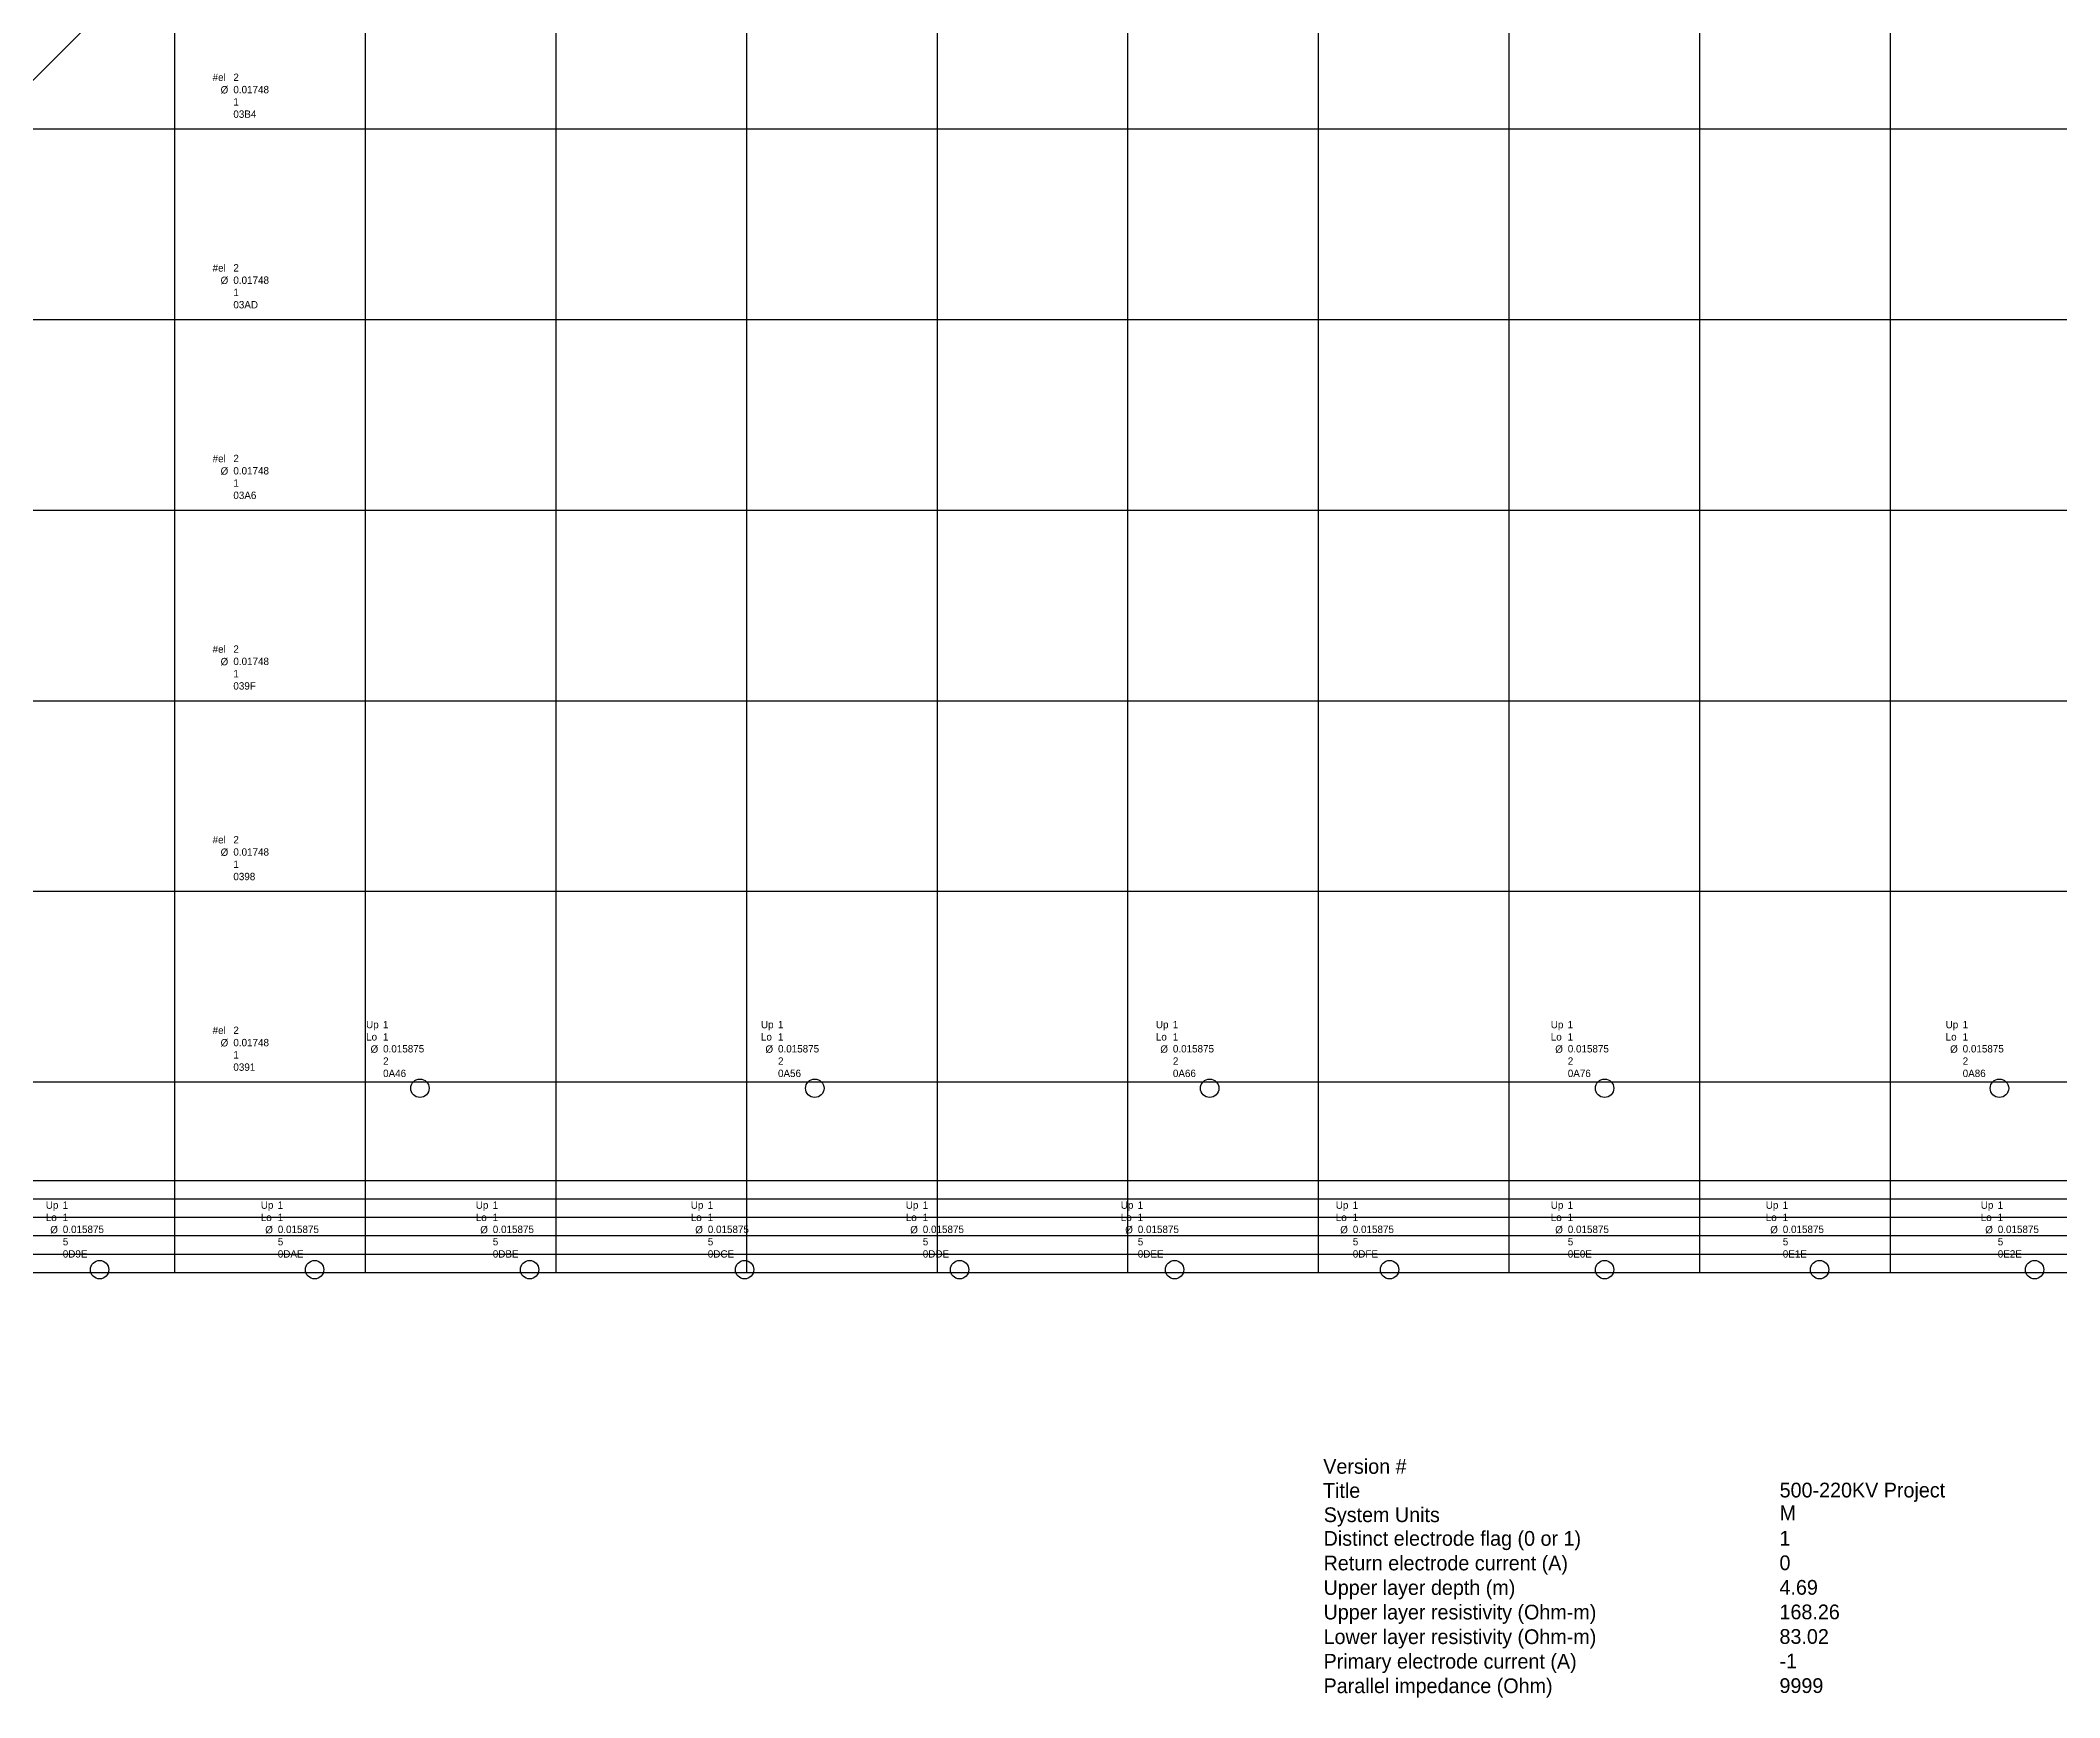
# Model space of a CAD drawing. Extents: x -24 to 199, y -12 to 167.
# Drawn here: x 32.6 to 87.3, y -11.5 to 33.4 of the extents above; entities that cross this region are included whole.
import ezdxf

# ---------------------------------------------------------------- set-up
doc = ezdxf.new("R2010")
doc.units = 0
doc.header["$MEASUREMENT"] = 0
doc.layers.get('0').update_dxf_attribs({"linetype": 'CONTINUOUS'})
for name, color, linetype in [('GENERAL', 7, 'CONTINUOUS'), ('PRIMARY', 1, 'CONTINUOUS'), ('PRIMARYDATA', 1, 'CONTINUOUS')]:
    doc.layers.add(name, color=color, linetype=linetype)

# ---------------------------------------------------------------- blocks, each defined once
blk = doc.blocks.new('CY_GEN')
for s, p in [('Version #', (-3.816, -0.231)), ('Title', (-3.82, -0.558)), ('System Units', (-3.81, -0.887)), ('Distinct electrode flag (0 or 1)', (-3.812, -1.208)), ('Return electrode current (A)', (-3.812, -1.542)), ('Upper layer depth (m)', (-3.812, -1.875)), ('Upper layer resistivity (Ohm-m)', (-3.812, -2.208)), ('Lower layer resistivity (Ohm-m)', (-3.812, -2.542)), ('Primary electrode current (A)', (-3.812, -2.875)), ('Parallel impedance (Ohm)', (-3.812, -3.208))]:
    blk.add_text(s, height=0.2).set_placement(p)
at = {"layer": 'GENERAL', "linetype": 'Continuous', "flags": 10}
blk.add_attdef('@VERSION', (2.368, -0.228), '', height=0.2, dxfattribs=at)
at = {"layer": 'GENERAL', "linetype": 'Continuous'}
for tag, p in [('@TITLE', (2.375, -0.552)), ('@UNITS', (2.375, -0.861)), ('@PT', (2.373, -1.206)), ('@RECUR', (2.373, -1.539)), ('@DEPTH', (2.373, -1.872)), ('@UPPRES', (2.373, -2.206)), ('@LOWRES', (2.373, -2.539)), ('@CURDISP', (2.373, -2.872)), ('@IMPE', (2.373, -3.206))]:
    blk.add_attdef(tag, p, '', height=0.2, dxfattribs=at)
blk = doc.blocks.new('CY_GRID')
for s, p in [('#el', (-0.567, 0.999)), ('%%c', (-0.35, 0.662))]:
    blk.add_text(s, height=0.2).set_placement(p)
at = {"layer": 'PRIMARYDATA', "linetype": 'Continuous'}
for tag, p in [('@NELEM', (-0.004, 1.001)), ('@DIAM', (-0.004, 0.667)), ('@GROUP', (-0.004, 0.334)), ('@HANDLE', (-0.004, 0.001))]:
    blk.add_attdef(tag, p, '', height=0.2, dxfattribs=at)
blk = doc.blocks.new('CY_ROD')
for s, p in [('Up', (-0.46, 1.328)), ('Lo', (-0.46, 0.995)), ('%%c', (-0.339, 0.663))]:
    blk.add_text(s, height=0.2).set_placement(p)
at = {"layer": 'PRIMARYDATA', "linetype": 'Continuous'}
for tag, p in [('@UPPER', (-0.001, 1.327)), ('@LOWER', (-0.001, 0.994)), ('@DIAM', (0.002, 0.671)), ('@GROUP', (0.002, 0.337)), ('@HANDLE', (0.002, 0.004))]:
    blk.add_attdef(tag, p, '', height=0.2, dxfattribs=at)

msp = doc.modelspace()

# ---------------------------------------------------------------- linework, layer by layer
at = {"layer": 'PRIMARY'}
for p, q in [((0, 0, -0.5), (150, 150, -0.5)), ((36.2069, 0, -0.5), (36.2069, 150, -0.5)), ((41.37931, 0, -0.5), (41.37931, 150, -0.5)), ((46.55172, 0, -0.5), (46.55172, 150, -0.5)), ((51.72414, 0, -0.5), (51.72414, 150, -0.5)), ((56.89655, 0, -0.5), (56.89655, 150, -0.5)), ((62.06897, 0, -0.5), (62.06897, 150, -0.5)), ((67.24138, 0, -0.5), (67.24138, 150, -0.5)), ((72.41379, 0, -0.5), (72.41379, 150, -0.5)), ((77.58621, 0, -0.5), (77.58621, 150, -0.5)), ((82.75862, 0, -0.5), (82.75862, 150, -0.5)), ((0, 31.03448, -0.5), (150, 31.03448, -0.5)), ((0, 25.86207, -0.5), (150, 25.86207, -0.5)), ((0, 20.68966, -0.5), (150, 20.68966, -0.5)), ((0, 15.51724, -0.5), (150, 15.51724, -0.5)), ((0, 10.34483, -0.5), (150, 10.34483, -0.5)), ((0, 5.17241, -0.5), (150, 5.17241, -0.5)), ((0, 2.5, -0.5), (150, 2.5, -0.5)), ((0, 2, -0.5), (150, 2, -0.5)), ((0, 1.5, -0.5), (150, 1.5, -0.5)), ((0, 1, -0.5), (150, 1, -0.5)), ((0, 0.5, -0.5), (150, 0.5, -0.5)), ((0, 0, -0.5), (150, 0, -0.5))]:
    msp.add_line(p, q, dxfattribs=at)
for centre in [(42.85714, 5, -0.5), (53.57143, 5, -0.5), (64.28571, 5, -0.5), (75, 5, -0.5), (85.71429, 5, -0.5), (34.16667, 0.07678, -0.5), (40, 0.07678, -0.5), (45.83333, 0.07678, -0.5), (51.66667, 0.07678, -0.5), (57.5, 0.07678, -0.5), (63.33333, 0.07678, -0.5), (69.16667, 0.07678, -0.5), (75, 0.07678, -0.5), (80.83333, 0.07678, -0.5), (86.66667, 0.07678, -0.5)]:
    msp.add_circle(centre, 0.25, dxfattribs=at)
at = {"layer": 'PRIMARY', "color": 2}
for centre in [(42.85714, 5, -0.5), (53.57143, 5, -0.5), (64.28571, 5, -0.5), (75, 5, -0.5), (85.71429, 5, -0.5), (34.16667, 0.07678, -0.5), (40, 0.07678, -0.5), (45.83333, 0.07678, -0.5), (51.66667, 0.07678, -0.5), (57.5, 0.07678, -0.5), (63.33333, 0.07678, -0.5), (69.16667, 0.07678, -0.5), (75, 0.07678, -0.5), (80.83333, 0.07678, -0.5), (86.66667, 0.07678, -0.5)]:
    msp.add_circle(centre, 0.25, dxfattribs=at)

# ---------------------------------------------------------------- block references
at = {"layer": 'GENERAL'}
ref = msp.add_blockref('CY_GEN', (75, -5), dxfattribs=dict(at, xscale=2, yscale=2, zscale=2))
ref.add_attrib('@TITLE', '500-220KV Project', (79.75012, -6.10448), dxfattribs={"linetype": 'Continuous', "height": 0.4})
ref.add_attrib('@UNITS', 'M', (79.74927, -6.72261), dxfattribs={"linetype": 'Continuous', "height": 0.4})
ref.add_attrib('@PT', '1', (79.74597, -7.41101), dxfattribs={"linetype": 'Continuous', "height": 0.4})
ref.add_attrib('@RECUR', '0', (79.74597, -8.07768), dxfattribs={"linetype": 'Continuous', "height": 0.4})
ref.add_attrib('@DEPTH', '4.69', (79.74597, -8.74435), dxfattribs={"linetype": 'Continuous', "height": 0.4})
ref.add_attrib('@UPPRES', '168.26', (79.74597, -9.41101), dxfattribs={"linetype": 'Continuous', "height": 0.4})
ref.add_attrib('@LOWRES', '83.02', (79.74597, -10.07768), dxfattribs={"linetype": 'Continuous', "height": 0.4})
ref.add_attrib('@CURDISP', '-1', (79.74597, -10.74435), dxfattribs={"linetype": 'Continuous', "height": 0.4})
ref.add_attrib('@IMPE', '9999', (79.74597, -11.41101), dxfattribs={"linetype": 'Continuous', "height": 0.4})
at = {"layer": 'PRIMARYDATA'}
for name, p, values in [('CY_GRID', (37.8, 31.33448), {'@NELEM': '2', '@DIAM': '0.01748', '@GROUP': '1', '@HANDLE': '03B4'}), ('CY_GRID', (37.8, 26.16207), {'@NELEM': '2', '@DIAM': '0.01748', '@GROUP': '1', '@HANDLE': '03AD'}), ('CY_GRID', (37.8, 20.98966), {'@NELEM': '2', '@DIAM': '0.01748', '@GROUP': '1', '@HANDLE': '03A6'}), ('CY_GRID', (37.8, 15.81724), {'@NELEM': '2', '@DIAM': '0.01748', '@GROUP': '1', '@HANDLE': '039F'}), ('CY_GRID', (37.8, 10.64483), {'@NELEM': '2', '@DIAM': '0.01748', '@GROUP': '1', '@HANDLE': '0398'}), ('CY_GRID', (37.8, 5.47241), {'@NELEM': '2', '@DIAM': '0.01748', '@GROUP': '1', '@HANDLE': '0391'}), ('CY_ROD', (41.85714, 5.3), {'@UPPER': '1', '@LOWER': '1', '@DIAM': '0.015875', '@GROUP': '2', '@HANDLE': '0A46'}), ('CY_ROD', (52.57143, 5.3), {'@UPPER': '1', '@LOWER': '1', '@DIAM': '0.015875', '@GROUP': '2', '@HANDLE': '0A56'}), ('CY_ROD', (63.28571, 5.3), {'@UPPER': '1', '@LOWER': '1', '@DIAM': '0.015875', '@GROUP': '2', '@HANDLE': '0A66'}), ('CY_ROD', (74, 5.3), {'@UPPER': '1', '@LOWER': '1', '@DIAM': '0.015875', '@GROUP': '2', '@HANDLE': '0A76'}), ('CY_ROD', (84.71429, 5.3), {'@UPPER': '1', '@LOWER': '1', '@DIAM': '0.015875', '@GROUP': '2', '@HANDLE': '0A86'}), ('CY_ROD', (33.16667, 0.4), {'@UPPER': '1', '@LOWER': '1', '@DIAM': '0.015875', '@GROUP': '5', '@HANDLE': '0D9E'}), ('CY_ROD', (39, 0.4), {'@UPPER': '1', '@LOWER': '1', '@DIAM': '0.015875', '@GROUP': '5', '@HANDLE': '0DAE'}), ('CY_ROD', (44.83333, 0.4), {'@UPPER': '1', '@LOWER': '1', '@DIAM': '0.015875', '@GROUP': '5', '@HANDLE': '0DBE'}), ('CY_ROD', (50.66667, 0.4), {'@UPPER': '1', '@LOWER': '1', '@DIAM': '0.015875', '@GROUP': '5', '@HANDLE': '0DCE'}), ('CY_ROD', (56.5, 0.4), {'@UPPER': '1', '@LOWER': '1', '@DIAM': '0.015875', '@GROUP': '5', '@HANDLE': '0DDE'}), ('CY_ROD', (62.33333, 0.4), {'@UPPER': '1', '@LOWER': '1', '@DIAM': '0.015875', '@GROUP': '5', '@HANDLE': '0DEE'}), ('CY_ROD', (68.16667, 0.4), {'@UPPER': '1', '@LOWER': '1', '@DIAM': '0.015875', '@GROUP': '5', '@HANDLE': '0DFE'}), ('CY_ROD', (74, 0.4), {'@UPPER': '1', '@LOWER': '1', '@DIAM': '0.015875', '@GROUP': '5', '@HANDLE': '0E0E'}), ('CY_ROD', (79.83333, 0.4), {'@UPPER': '1', '@LOWER': '1', '@DIAM': '0.015875', '@GROUP': '5', '@HANDLE': '0E1E'}), ('CY_ROD', (85.66667, 0.4), {'@UPPER': '1', '@LOWER': '1', '@DIAM': '0.015875', '@GROUP': '5', '@HANDLE': '0E2E'})]:
    msp.add_blockref(name, p, dxfattribs=at).add_auto_attribs(values)

doc.saveas('drawing.dxf')
